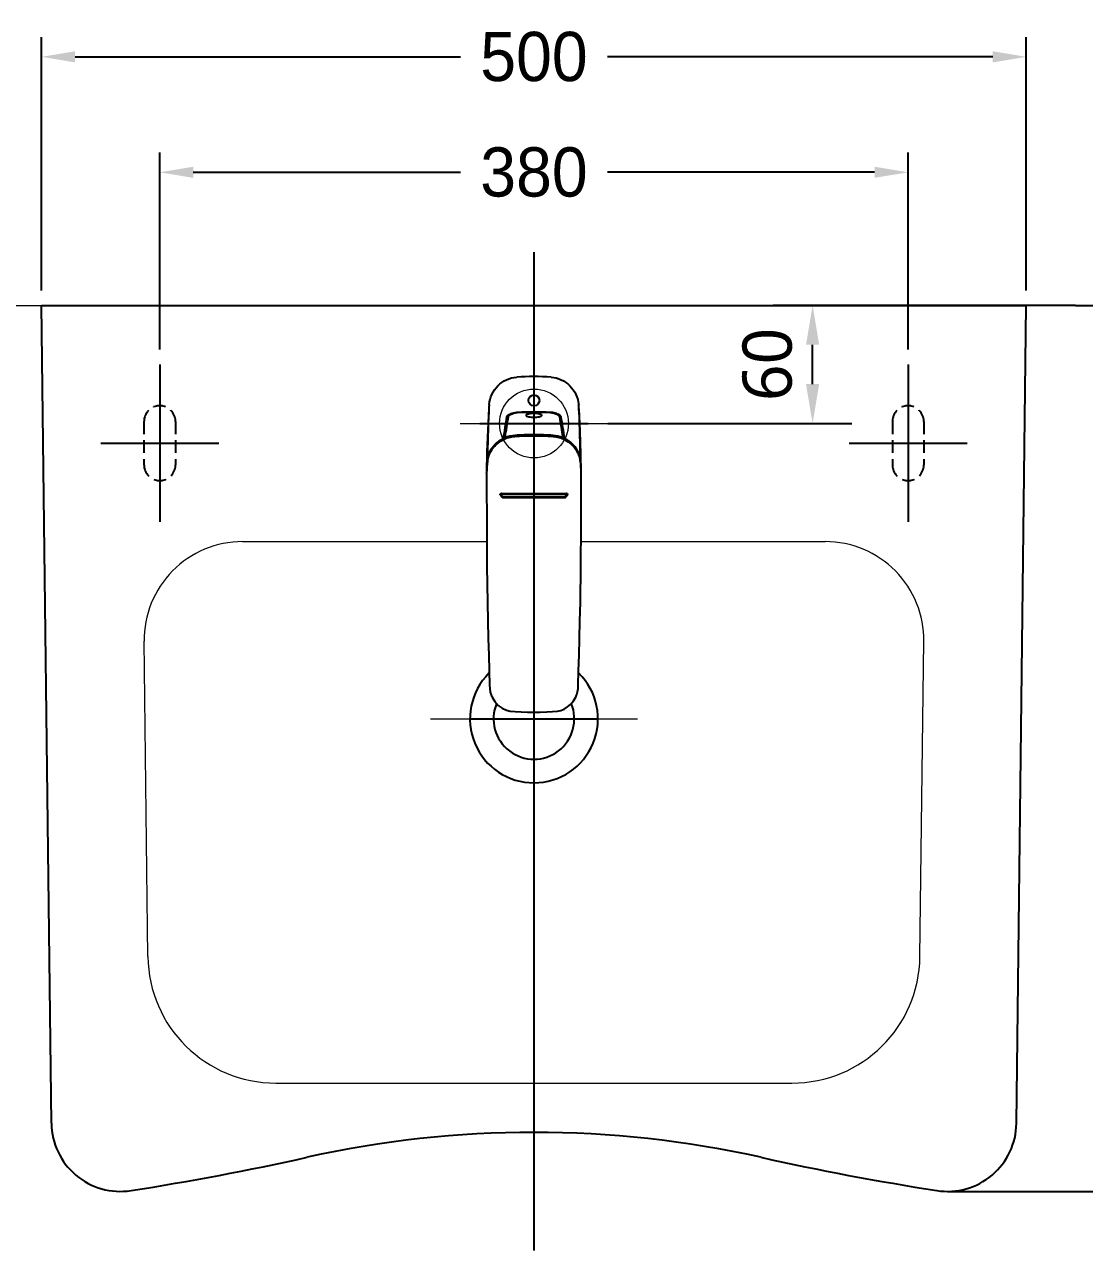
# Model space of a CAD drawing. Header units: millimetres. Extents: x 0 to 4679, y -4094 to -981.
# Drawn here: x 2849 to 3388, y -2189 to -1566 of the extents above; entities that cross this region are included whole.
import ezdxf
from ezdxf.lldxf.tags import DXFTag

# ---------------------------------------------------------------- set-up
doc = ezdxf.new("R2010")
doc.units = ezdxf.units.MM
doc.linetypes.add('DASHED2', pattern=[9.525, 6.35, -3.175])
doc.layers.add('61', color=7, linetype='Continuous', true_color=0xffffff)
for name, color, linetype in [('내부선 및 부속', 4, 'Continuous'), ('외형선', 3, 'Continuous'), ('점선', 6, 'DASHED2'), ('중심선', 1, 'DASHED'), ('치수선', 7, 'Continuous')]:
    doc.layers.add(name, color=color, linetype=linetype)
doc.styles.add('____', font='')
doc.styles.add('맑은고딕_치수', font='malgun.ttf', dxfattribs={"height": 25})
doc.styles.get('____').set_extended_font_data('굴림')
tags = doc.linetypes.add('DASHDOT', pattern=[70, 31, -13, 13, -13]).pattern_tags.tags
tags[10:11] = [DXFTag(74, 4), DXFTag(75, 0), DXFTag(340, '0'), DXFTag(46, 0.0), DXFTag(50, 0.0), DXFTag(44, 0.0), DXFTag(45, 0.0)]
tags[8:9] = [DXFTag(74, 4), DXFTag(75, 0), DXFTag(340, '0'), DXFTag(46, 0.0), DXFTag(50, 0.0), DXFTag(44, 0.0), DXFTag(45, 0.0)]
tags[6:7] = [DXFTag(74, 4), DXFTag(75, 0), DXFTag(340, '0'), DXFTag(46, 0.0), DXFTag(50, 0.0), DXFTag(44, 0.0), DXFTag(45, 0.0)]
tags[4:5] = [DXFTag(74, 4), DXFTag(75, 0), DXFTag(340, '0'), DXFTag(46, 0.0), DXFTag(50, 0.0), DXFTag(44, 0.0), DXFTag(45, 0.0)]
tags = doc.linetypes.add('DASHED', pattern=[25.72, 12.86, -12.86]).pattern_tags.tags
tags[6:7] = [DXFTag(74, 4), DXFTag(75, 0), DXFTag(340, '0'), DXFTag(46, 0.0), DXFTag(50, 0.0), DXFTag(44, 0.0), DXFTag(45, 0.0)]
tags[4:5] = [DXFTag(74, 4), DXFTag(75, 0), DXFTag(340, '0'), DXFTag(46, 0.0), DXFTag(50, 0.0), DXFTag(44, 0.0), DXFTag(45, 0.0)]
doc.dimstyles.new('MSADIM', dxfattribs={"dimtxt": 33, "dimasz": 17, "dimexe": 10, "dimexo": 7.5, "dimgap": 10, "dimtad": 0, "dimtih": 1, "dimtoh": 1, "dimdec": 0, "dimzin": 1, "dimdsep": 46, "dimtxsty": '____', "dimcen": 11.25, "dimadec": 0, "dimazin": 0, "dimtfac": 1, "dimtdec": 0, "dimtix": 1, "dimtmove": 0, "dimatfit": 3, "dimfxl": 1, "dimtolj": 1, "dimtzin": 1, "dimarcsym": 0})
doc.dimstyles.new('계림치수_맑은고딕', dxfattribs={"dimtxt": 25, "dimasz": 20, "dimexe": 20, "dimexo": 0.0625, "dimgap": 10, "dimtad": 1, "dimdec": 0, "dimzin": 0, "dimdsep": 46, "dimtxsty": '맑은고딕_치수', "dimcen": 0.09, "dimadec": 0, "dimazin": 0, "dimtfac": 1, "dimtdec": 0, "dimtofl": 0, "dimtmove": 0, "dimatfit": 3, "dimfxl": 1, "dimtolj": 1, "dimtzin": 0, "dimarcsym": 0})

# ---------------------------------------------------------------- blocks, each defined once
blk = doc.blocks.new('*D20')
at = {"layer": '치수선', "color": 0, "linetype": 'Continuous', "lineweight": -2, "transparency": 16777216}
for p, q in [((2858.04, -1701.1), (2858.04, -1572.39)), ((3358.04, -1701.1), (3358.04, -1572.39)), ((2875.04, -1582.39), (3070.68, -1582.39)), ((3341.04, -1582.39), (3145.41, -1582.39))]:
    blk.add_line(p, q, dxfattribs=at)
at = {"layer": '치수선', "color": 0, "linetype": 'Continuous', "transparency": 16777216}
for points in [[(2875.04, -1579.56), (2875.04, -1585.22), (2858.04, -1582.39)], [(3341.04, -1579.56), (3341.04, -1585.22), (3358.04, -1582.39)]]:
    blk.add_solid(points, dxfattribs=at)
at = {"layer": '치수선', "color": 0, "linetype": 'Continuous', "transparency": 16777216, "insert": (3108.04, -1582.39), "char_height": 25, "attachment_point": 5, "style": '____'}
blk.add_mtext('\\A1;500', dxfattribs=at)
blk = doc.blocks.new('*D7')
at = {"layer": '치수선', "color": 0, "lineweight": -2, "transparency": 16777216}
for p, q in [((3383.1, -1708.6), (3604.65, -1708.6)), ((3584.65, -2138.6), (3584.65, -1728.6)), ((3318.1, -2158.6), (3604.65, -2158.6))]:
    blk.add_line(p, q, dxfattribs=at)
at = {"layer": '치수선', "color": 0, "transparency": 16777216}
for points in [[(3581.31, -1728.6), (3587.98, -1728.6), (3584.65, -1708.6)], [(3581.31, -2138.6), (3587.98, -2138.6), (3584.65, -2158.6)]]:
    blk.add_solid(points, dxfattribs=at)
at = {"layer": '치수선', "color": 0, "transparency": 16777216, "insert": (3561.73, -1933.6), "char_height": 25, "attachment_point": 5, "rotation": 90, "style": '맑은고딕_치수'}
blk.add_mtext('\\A1;450', dxfattribs=at)
blk = doc.blocks.new('*D31')
at = {"layer": '치수선', "color": 0, "lineweight": -2, "transparency": 16777216}
for p, q in [((3382.98, -1708.6), (3229.53, -1708.6)), ((3249.53, -1748.6), (3249.53, -1728.6)), ((3145.6, -1768.6), (3269.53, -1768.6))]:
    blk.add_line(p, q, dxfattribs=at)
at = {"layer": '치수선', "color": 0, "transparency": 16777216}
for points in [[(3246.19, -1728.6), (3252.86, -1728.6), (3249.53, -1708.6)], [(3246.19, -1748.6), (3252.86, -1748.6), (3249.53, -1768.6)]]:
    blk.add_solid(points, dxfattribs=at)
at = {"layer": '치수선', "color": 0, "transparency": 16777216, "insert": (3226.61, -1738.6), "char_height": 25, "attachment_point": 5, "rotation": 90, "style": '맑은고딕_치수'}
blk.add_mtext('\\A1;60', dxfattribs=at)
blk = doc.blocks.new('*D42')
at = {"layer": '치수선', "color": 0, "lineweight": -2, "transparency": 16777216}
for p, q in [((2918.04, -1731.1), (2918.04, -1631.03)), ((3298.04, -1731.1), (3298.04, -1631.03)), ((2935.04, -1641.03), (3070.74, -1641.03)), ((3281.04, -1641.03), (3145.34, -1641.03))]:
    blk.add_line(p, q, dxfattribs=at)
at = {"layer": '치수선', "color": 0, "transparency": 16777216}
for points in [[(2935.04, -1638.2), (2935.04, -1643.86), (2918.04, -1641.03)], [(3281.04, -1638.2), (3281.04, -1643.86), (3298.04, -1641.03)]]:
    blk.add_solid(points, dxfattribs=at)
at = {"layer": '치수선', "color": 0, "transparency": 16777216, "insert": (3108.04, -1641.03), "char_height": 25, "attachment_point": 5, "style": '____'}
blk.add_mtext('\\A1;380', dxfattribs=at)

msp = doc.modelspace()

# ---------------------------------------------------------------- linework, layer by layer
at = {"layer": '61', "linetype": 'Continuous', "lineweight": 18}
msp.add_point((3108.04, -1708.6), dxfattribs=at)
at = {"layer": '내부선 및 부속', "linetype": 'Continuous'}
for p, q in [((3085.12, -1761.06), (3084.54, -1771.99)), ((3085.15, -1761.44), (3085.09, -1762.68)), ((3085.17, -1761.06), (3085.15, -1761.44)), ((3085.29, -1758.97), (3085.17, -1761.06)), ((3130.86, -1761.16), (3130.74, -1758.97)), ((3130.88, -1761.44), (3130.86, -1761.16)), ((3130.94, -1762.68), (3130.88, -1761.44)), ((3131.51, -1772.5), (3130.91, -1761.15)), ((3094.78, -1765.26), (3094.18, -1768.88)), ((3094.57, -1765.57), (3094.57, -1766.5)), ((3094.91, -1764.94), (3094.78, -1765.26)), ((3094.78, -1765.26), (3094.81, -1765.17)), ((3095.26, -1764.55), (3094.91, -1764.94)), ((3094.98, -1765.03), (3094.94, -1765.29)), ((3095.86, -1764.14), (3095.26, -1764.55)), ((3096.69, -1763.75), (3095.86, -1764.14)), ((3097.67, -1763.45), (3096.69, -1763.75)), ((3098.43, -1763.31), (3097.67, -1763.45)), ((3098.8, -1763.27), (3098.43, -1763.31)), ((3098.43, -1763.31), (3098.45, -1763.32)), ((3098.43, -1763.31), (3098.43, -1763.31)), ((3098.45, -1763.32), (3098.45, -1763.38)), ((3099.4, -1763.21), (3098.8, -1763.27)), ((3099.75, -1763.19), (3099.4, -1763.21)), ((3105.19, -1762.98), (3099.75, -1763.19)), ((3099.75, -1762.99), (3099.76, -1763.2)), ((3099.75, -1763.19), (3099.75, -1763.2)), ((3104.02, -1764.46), (3104.03, -1764.53)), ((3110.87, -1762.98), (3105.19, -1762.98)), ((3116.28, -1763.19), (3110.87, -1762.98)), ((3112.01, -1764.53), (3112.02, -1764.46)), ((3116.28, -1762.99), (3116.27, -1763.2)), ((3116.63, -1763.21), (3116.28, -1763.19)), ((3116.28, -1763.19), (3116.28, -1763.2)), ((3117.24, -1763.27), (3116.63, -1763.21)), ((3117.6, -1763.31), (3117.24, -1763.27)), ((3117.51, -1763.3), (3117.53, -1763.19)), ((3117.53, -1763.19), (3117.57, -1763.11)), ((3117.6, -1763.31), (3117.58, -1763.32)), ((3117.58, -1763.32), (3117.58, -1763.38)), ((3117.6, -1763.31), (3117.6, -1763.31)), ((3118.36, -1763.46), (3117.6, -1763.31)), ((3119.35, -1763.76), (3118.36, -1763.46)), ((3120.18, -1764.15), (3119.35, -1763.76)), ((3120.78, -1764.55), (3120.18, -1764.15)), ((3121.13, -1764.94), (3120.78, -1764.55)), ((3121.09, -1765.29), (3121.05, -1765.03)), ((3121.26, -1765.26), (3121.13, -1764.94)), ((3121.26, -1765.26), (3121.22, -1765.17)), ((3121.23, -1765.15), (3121.3, -1765.24)), ((3121.85, -1768.88), (3121.26, -1765.26)), ((3121.46, -1766.5), (3121.46, -1765.57)), ((3084.54, -1771.99), (3084.17, -1783.02)), ((3093.6, -1772.46), (3093.07, -1775.84)), ((3094.18, -1768.88), (3093.6, -1772.46)), ((3122.43, -1772.46), (3121.85, -1768.88)), ((3122.97, -1775.84), (3122.43, -1772.46)), ((3131.89, -1784.13), (3131.51, -1772.5)), ((3088.36, -1779.33), (3086.84, -1781.17)), ((3090.14, -1777.75), (3088.36, -1779.33)), ((3091.91, -1776.61), (3090.14, -1777.75)), ((3092.17, -1776.26), (3091.84, -1776.49)), ((3092.51, -1776.28), (3091.91, -1776.62)), ((3092.04, -1776.54), (3091.91, -1776.61)), ((3091.91, -1776.62), (3091.91, -1776.61)), ((3092.38, -1776.34), (3092.04, -1776.54)), ((3092.67, -1776.16), (3092.38, -1776.34)), ((3092.73, -1776.13), (3092.51, -1776.28)), ((3092.72, -1776.13), (3092.67, -1776.16)), ((3092.87, -1776.02), (3092.72, -1776.13)), ((3092.76, -1776.11), (3092.72, -1776.13)), ((3092.76, -1776.11), (3093.01, -1775.93)), ((3092.99, -1775.92), (3092.87, -1776.02)), ((3092.93, -1775.85), (3092.9, -1775.99)), ((3092.93, -1775.81), (3092.93, -1775.85)), ((3093.06, -1775.85), (3092.99, -1775.92)), ((3093.07, -1775.83), (3093.06, -1775.85)), ((3093.06, -1775.87), (3093.06, -1775.87)), ((3093.07, -1775.84), (3093.07, -1775.83)), ((3098.28, -1774.69), (3098.28, -1775.31)), ((3117.75, -1774.69), (3117.75, -1775.31)), ((3122.97, -1775.85), (3122.96, -1775.84)), ((3123.04, -1775.92), (3122.97, -1775.85)), ((3122.97, -1775.87), (3122.97, -1775.87)), ((3123.02, -1775.93), (3123.27, -1776.11)), ((3123.17, -1776.02), (3123.04, -1775.92)), ((3123.11, -1775.85), (3123.1, -1775.81)), ((3123.13, -1775.99), (3123.11, -1775.85)), ((3123.31, -1776.13), (3123.17, -1776.02)), ((3123.22, -1776.06), (3123.3, -1775.99)), ((3123.31, -1776.13), (3123.27, -1776.11)), ((3123.53, -1776.28), (3123.3, -1776.13)), ((3123.36, -1776.16), (3123.31, -1776.13)), ((3123.65, -1776.34), (3123.36, -1776.16)), ((3124.12, -1776.62), (3123.53, -1776.28)), ((3123.99, -1776.54), (3123.65, -1776.34)), ((3124.16, -1776.47), (3123.86, -1776.26)), ((3124.12, -1776.61), (3123.99, -1776.54)), ((3124.12, -1776.61), (3124.12, -1776.62)), ((3125.89, -1777.75), (3124.12, -1776.61)), ((3124.52, -1776.69), (3124.16, -1776.47)), ((3127.67, -1779.33), (3125.89, -1777.75)), ((3129.19, -1781.17), (3127.67, -1779.33)), ((3084.17, -1783.02), (3084.02, -1793.46)), ((3084.84, -1785.42), (3084.43, -1787.41)), ((3085.66, -1783.23), (3084.84, -1785.42)), ((3086.84, -1781.17), (3085.66, -1783.23)), ((3130.37, -1783.23), (3129.19, -1781.17)), ((3131.19, -1785.42), (3130.37, -1783.23)), ((3131.6, -1787.41), (3131.19, -1785.42)), ((3132.01, -1793.46), (3131.89, -1784.13)), ((3084.43, -1787.26), (3084.45, -1787.29)), ((3084.43, -1787.41), (3084.43, -1787.87)), ((3084.43, -1787.41), (3084.43, -1787.41)), ((3131.58, -1787.29), (3131.6, -1787.26)), ((3131.6, -1787.41), (3131.6, -1787.87)), ((3131.6, -1787.41), (3131.6, -1787.41)), ((3084.02, -1793.63), (3084.01, -1793.93)), ((3084.01, -1793.93), (3084.01, -1794.06)), ((3084.01, -1794.06), (3084.01, -1794.3)), ((3084.01, -1794.3), (3084.02, -1798.11)), ((3084.02, -1793.85), (3084.02, -1793.63)), ((3084.02, -1798.11), (3084.09, -1820.45)), ((3131.94, -1820.45), (3132.02, -1798.11)), ((3132.02, -1793.74), (3132.02, -1793.63)), ((3132.02, -1794.06), (3132.02, -1793.74)), ((3132.02, -1794.3), (3132.02, -1794.06)), ((3132.02, -1798.11), (3132.02, -1794.3)), ((3132.02, -1798.11), (3132.02, -1798.11)), ((3090.93, -1804.73), (3090.92, -1804.66)), ((3091.01, -1804.74), (3090.94, -1804.59)), ((3091.02, -1804.64), (3090.99, -1804.41)), ((3091.02, -1804.64), (3091.01, -1804.58)), ((3091.01, -1804.75), (3091.01, -1804.74)), ((3091.1, -1804.85), (3091.01, -1804.74)), ((3091.01, -1804.74), (3091.01, -1804.74)), ((3091.01, -1804.75), (3091.04, -1805.01)), ((3091.01, -1804.75), (3091.12, -1804.88)), ((3091.02, -1804.64), (3091.03, -1804.71)), ((3091.03, -1804.71), (3091.1, -1804.86)), ((3091.76, -1805.94), (3091.04, -1805.01)), ((3091.1, -1804.86), (3091.12, -1804.88)), ((3091.12, -1804.88), (3091.87, -1805.85)), ((3091.35, -1804.77), (3092.1, -1805.75)), ((3091.51, -1804.35), (3091.51, -1804.1)), ((3123.93, -1805.75), (3124.69, -1804.77)), ((3124.16, -1805.85), (3124.91, -1804.88)), ((3124.99, -1805.01), (3124.27, -1805.94)), ((3124.52, -1804.35), (3124.52, -1804.1)), ((3124.91, -1804.88), (3124.93, -1804.85)), ((3124.92, -1804.88), (3125.02, -1804.75)), ((3124.93, -1804.85), (3125, -1804.7)), ((3125.02, -1804.74), (3124.94, -1804.85)), ((3124.99, -1805.01), (3125.02, -1804.75)), ((3125, -1804.7), (3125.01, -1804.64)), ((3125.04, -1804.41), (3125.01, -1804.64)), ((3125.02, -1804.58), (3125.01, -1804.64)), ((3125.07, -1804.64), (3125.02, -1804.74)), ((3125.02, -1804.74), (3125.02, -1804.75)), ((3125.11, -1804.66), (3125.1, -1804.73)), ((3091.79, -1805.97), (3091.76, -1805.94)), ((3091.79, -1805.97), (3091.78, -1805.74)), ((3091.87, -1805.85), (3091.87, -1805.85)), ((3091.87, -1805.85), (3091.91, -1805.9)), ((3091.91, -1805.9), (3092.05, -1806)), ((3092.05, -1806), (3092.21, -1806.05)), ((3092.21, -1806.05), (3092.26, -1806.05)), ((3092.26, -1806.05), (3092.26, -1805.83)), ((3092.26, -1806.05), (3102.74, -1806.09)), ((3092.26, -1806.05), (3092.27, -1806.21)), ((3102.74, -1806.09), (3113.3, -1806.09)), ((3113.3, -1806.09), (3123.77, -1806.05)), ((3123.76, -1806.21), (3123.77, -1806.05)), ((3123.77, -1806.05), (3123.77, -1805.83)), ((3123.77, -1806.05), (3123.83, -1806.04)), ((3123.83, -1806.04), (3124, -1805.99)), ((3124, -1805.99), (3124.13, -1805.89)), ((3124.13, -1805.89), (3124.16, -1805.85)), ((3124.25, -1805.74), (3124.24, -1805.97)), ((3124.27, -1805.94), (3124.24, -1805.97)), ((3084.09, -1820.45), (3084.18, -1841.1)), ((3131.85, -1841.1), (3131.94, -1820.45)), ((3084.18, -1841.1), (3084.44, -1859.6)), ((3131.59, -1859.6), (3131.85, -1841.1)), ((3084.44, -1859.6), (3084.65, -1868.8)), ((3131.38, -1868.79), (3131.59, -1859.6)), ((3084.65, -1868.8), (3084.87, -1877.76)), ((3131.16, -1877.75), (3131.38, -1868.79)), ((3084.87, -1877.76), (3085.09, -1886.25)), ((3130.94, -1886.23), (3131.16, -1877.75)), ((3085.09, -1886.25), (3085.3, -1894.25)), ((3130.73, -1894.22), (3130.94, -1886.23)), ((3085.3, -1894.25), (3085.52, -1901.58)), ((3130.51, -1901.55), (3130.73, -1894.22)), ((3085.52, -1901.58), (3085.52, -1901.58)), ((3085.52, -1901.58), (3085.58, -1903.27)), ((3085.58, -1903.27), (3085.87, -1905.01)), ((3085.87, -1905.01), (3086.27, -1906.33)), ((3129.77, -1906.32), (3130.18, -1904.91)), ((3130.18, -1904.91), (3130.45, -1903.24)), ((3130.45, -1903.24), (3130.51, -1901.55)), ((3086.27, -1906.33), (3086.37, -1906.6)), ((3086.37, -1906.6), (3086.61, -1907.16)), ((3086.61, -1907.16), (3086.79, -1907.55)), ((3086.79, -1907.55), (3088.16, -1909.8)), ((3086.79, -1907.55), (3086.79, -1907.55)), ((3088.16, -1909.8), (3089.92, -1911.76)), ((3125.13, -1912.56), (3126.72, -1911.16)), ((3126.72, -1911.16), (3128.14, -1909.43)), ((3128.14, -1909.43), (3129.24, -1907.55)), ((3129.24, -1907.55), (3129.42, -1907.15)), ((3129.24, -1907.55), (3129.24, -1907.55)), ((3129.42, -1907.15), (3129.66, -1906.6)), ((3129.66, -1906.6), (3129.77, -1906.32)), ((3089.92, -1911.76), (3091.9, -1913.24)), ((3091.9, -1913.24), (3094.02, -1914.23)), ((3094.02, -1914.23), (3095.96, -1914.7)), ((3095.96, -1914.7), (3098.49, -1914.9)), ((3098.49, -1914.9), (3101.52, -1915.07)), ((3101.52, -1915.07), (3104.78, -1915.18)), ((3104.78, -1915.18), (3108.02, -1915.22)), ((3108.02, -1915.22), (3111.25, -1915.18)), ((3111.25, -1915.18), (3114.51, -1915.07)), ((3114.51, -1915.07), (3117.53, -1914.9)), ((3117.53, -1914.9), (3120.07, -1914.7)), ((3120.07, -1914.7), (3121.64, -1914.34)), ((3121.64, -1914.34), (3123.43, -1913.62)), ((3123.43, -1913.62), (3125.13, -1912.56))]:
    msp.add_line(p, q, dxfattribs=at)
at = {"layer": '내부선 및 부속', "linetype": 'Continuous', "lineweight": 18}
for p, q in [((2960.1, -1828.6), (3084.12, -1828.6)), ((3131.91, -1828.6), (3255.99, -1828.6)), ((2912.03, -2039.38), (2910.1, -1879.2)), ((3304.05, -2039.38), (3305.98, -1879.2)), ((2977.02, -2103.6), (3239.06, -2103.6))]:
    msp.add_line(p, q, dxfattribs=at)
msp.add_circle((3108.04, -1768.6), 17.5, dxfattribs=at)
at = {"layer": '내부선 및 부속', "linetype": 'Continuous'}
msp.add_circle((3108.02, -1756.87), 2.75, dxfattribs=at)
for centre, radius, start, end in [((3108.02, -1880.44), 135.65, 86.30772, 93.69228), ((3141.13, -1764.55), 56.11, 174.29491, 176.43261), ((3074.9, -1764.55), 56.11, 3.47129, 5.70506), ((3594.91, -1788.58), 510.48, 177.09132, 179.85127), ((4505.67, -2000.6), 1430.99, 170.53543, 170.96871), ((4622.45, -2015.44), 1548.18, 170.71203, 171.09595), ((5414.03, -2152.21), 2351.14, 170.52779, 170.78386), ((3096.11, -1766.26), 1.72, 139.53533, 143.09095), ((3099.43, -1770.85), 7.58, 105.66364, 105.7925), ((3099.54, -1771.25), 8.01, 97.94635, 105.62778), ((3099.58, -1772.04), 9, 97.16738, 97.5808), ((3099.56, -1771.35), 8.11, 97.85699, 97.99246), ((3100.81, -1781.79), 18.82, 93.23505, 97.18207), ((3108.02, -1908.67), 145.91, 86.75232, 93.24768), ((3108.02, -1908.89), 145.93, 86.75299, 93.24701), ((3115.21, -1781.93), 18.97, 82.83319, 86.74969), ((3116.48, -1771.83), 8.79, 82.4034, 82.82593), ((3116.47, -1771.36), 8.11, 82.02442, 82.15908), ((3116.47, -1771.35), 8.1, 74.46527, 82.02906), ((3116.6, -1770.87), 7.61, 74.13327, 74.3938), ((782.59, -2155.41), 2370.82, 9.21721, 9.47115), ((1626.42, -2010.19), 1514.92, 8.90005, 9.29252), ((1391.42, -2052.53), 1754.12, 9.0712, 9.42466), ((2604.49, -1789.03), 527.11, 0.19229, 2.86512), ((3108.01, -1920.64), 146.27, 89.99962, 93.81499), ((3108.02, -1920.64), 146.27, 86.18506, 90.00038), ((3098.49, -1789.23), 14.16, 142.05351, 148.55165), ((3098.8, -1789.47), 14.55, 138.15515, 142.04726), ((3099.1, -1789.74), 14.96, 131.72043, 138.14965), ((3099.19, -1789.85), 15.1, 128.29601, 131.72833), ((3099.13, -1789.76), 14.99, 118.78668, 128.30985), ((3087.28, -1769.49), 8.36, 300.40597, 303.06567), ((3099.24, -1790.72), 15.43, 93.57189, 117.45398), ((3089.76, -1771.71), 5.33, 303.81809, 304.21871), ((3099.21, -1789.84), 15.17, 114.81125, 115.16912), ((3099.2, -1789.83), 15.16, 114.09568, 114.81129), ((3099.2, -1789.82), 15.15, 113.40951, 114.09568), ((3093.34, -1775.92), 0.281, 163.06322, 170.87162), ((3099.2, -1789.82), 15.15, 112.03749, 113.40901), ((3099.32, -1790.14), 15.49, 93.8254, 111.9917), ((3108.02, -1931.42), 156.41, 86.43124, 93.56876), ((3116.72, -1790.14), 15.49, 68.0083, 86.17516), ((3116.79, -1790.72), 15.43, 62.54438, 86.4281), ((3116.83, -1789.82), 15.15, 66.59099, 67.96251), ((3116.83, -1789.82), 15.15, 65.90432, 66.59049), ((3116.83, -1789.83), 15.16, 65.18871, 65.90432), ((3116.82, -1789.84), 15.17, 64.83088, 65.18875), ((3126.28, -1771.69), 5.35, 235.77784, 236.17717), ((3116.9, -1789.76), 14.99, 51.69016, 61.21332), ((3116.84, -1789.85), 15.1, 48.27164, 51.70401), ((3116.93, -1789.74), 14.96, 41.85036, 48.27954), ((3117.23, -1789.47), 14.55, 37.95272, 41.84486), ((3117.54, -1789.23), 14.16, 31.44837, 37.94647), ((3098.35, -1789.24), 14.04, 162.78418, 172.51273), ((3098.36, -1789.08), 14.04, 167.70917, 172.55704), ((3098.44, -1789.1), 14.13, 164.32901, 167.71194), ((3098.66, -1789.34), 14.36, 158.87221, 162.79864), ((3098.73, -1789.36), 14.44, 152.6452, 158.8735), ((3098.6, -1789.29), 14.29, 148.56567, 152.64565), ((3117.43, -1789.29), 14.29, 27.35434, 31.43435), ((3117.3, -1789.36), 14.44, 21.12651, 27.35479), ((3117.37, -1789.34), 14.36, 17.20136, 21.1278), ((3117.8, -1789.22), 13.92, 7.44485, 17.25823), ((3117.59, -1789.1), 14.13, 12.37036, 15.66617), ((3117.67, -1789.08), 14.04, 7.44949, 12.37327), ((3133.85, -1793.85), 49.83, 173.09716, 179.55249), ((3133.95, -1793.7), 49.94, 173.28128, 179.72611), ((3133.54, -1794.28), 49.53, 172.55481, 179.23913), ((3133.91, -1793.7), 49.9, 172.76042, 173.27969), ((3133.8, -1793.84), 49.79, 172.57802, 173.09542), ((3133.9, -1793.69), 49.89, 172.58672, 172.76041), ((3098.15, -1789.66), 13.83, 170.71366, 172.5497), ((3117.88, -1789.66), 13.83, 7.4503, 9.28613), ((3082.13, -1793.69), 49.89, 7.23677, 7.41328), ((3082.23, -1793.84), 49.79, 6.90458, 7.42198), ((3082.49, -1794.28), 49.53, 0.76086, 7.4452), ((3082.12, -1793.7), 49.9, 6.72031, 7.23676), ((3082.18, -1793.85), 49.83, 0.44624, 6.90284), ((3082.08, -1793.7), 49.94, 0.27262, 6.71871), ((3133.52, -1794.28), 49.51, 179.49803, 179.74811), ((3133.83, -1793.7), 49.81, 179.72961, 179.91974), ((3133.73, -1793.85), 49.71, 179.55587, 179.74624), ((3133.53, -1794.28), 49.51, 179.24045, 179.49803), ((3082.3, -1793.85), 49.71, 0.25376, 0.44286), ((3082.21, -1793.7), 49.81, 0.08026, 0.26912), ((3082.51, -1794.28), 49.51, 0.50195, 0.75953), ((3082.51, -1794.28), 49.5, 0.25188, 0.50195), ((3091.46, -1804.39), 0.573, 202.09709, 206.02256), ((3091.47, -1804.39), 0.579, 206.02553, 209.42277), ((3091.47, -1804.39), 0.584, 209.4213, 212.17927), ((3091.47, -1804.39), 0.586, 212.1792, 217.67617), ((3091.51, -1804.65), 0.584, 205.32027, 217.68314), ((3091.52, -1804.62), 0.521, 90.18747, 107.44155), ((3102.13, -1804.47), 10.62, 179.35049, 179.96574), ((3108.21, 334.25), 2138.78, 269.55245, 270.43703), ((3108.02, 283.99), 2088.14, 269.5475, 270.4525), ((3124.52, -1804.62), 0.521, 72.55831, 89.81262), ((3113.91, -1804.47), 10.62, 0.03427, 0.64951), ((3124.52, -1804.65), 0.586, 322.32086, 329.35054), ((3124.56, -1804.39), 0.584, 322.34887, 331.02871), ((3124.53, -1804.65), 0.58, 329.34795, 334.66841), ((3124.54, -1804.66), 0.571, 334.67685, 347.25548), ((3124.56, -1804.39), 0.582, 331.01729, 338.59183), ((3124.54, -1804.66), 0.565, 347.29719, 352.78489), ((3092.27, -1805.59), 0.615, 235.30817, 252.52107), ((3092.27, -1805.58), 0.625, 252.57884, 269.56587), ((3108.02, 418.72), 2224.6, 269.59413, 270.40587), ((3108.02, 572.21), 2378.47, 269.62065, 270.37935), ((3123.76, -1805.58), 0.625, 270.43405, 287.42094), ((3123.76, -1805.59), 0.615, 287.4788, 304.69197)]:
    msp.add_arc(centre, radius, start, end, dxfattribs=at)
at = {"layer": '내부선 및 부속', "linetype": 'Continuous', "lineweight": 18}
for centre, radius, start, end in [((2960.1, -1878.6), 50, 90, 180.68993), ((3255.99, -1878.6), 50, 359.31007, 90), ((3108.04, -1918.6), 20.5, 157.69043, 22.32138), ((2977.02, -2038.6), 65, 180.68993, 270), ((3239.06, -2038.6), 65, 270, 359.31007)]:
    msp.add_arc(centre, radius, start, end, dxfattribs=at)
at = {"layer": '내부선 및 부속'}
for radius, start, end in [(32.5, 134.64521, 45.48054), (20.5, 157.69043, 22.32138)]:
    msp.add_arc((3108.04, -1918.6), radius, start, end, dxfattribs=at)
at = {"layer": '내부선 및 부속', "linetype": 'Continuous'}
for points, knots in [([(3085.29, -1758.97), (3085.47, -1757.2), (3086.42, -1753.7), (3089.52, -1749.23), (3093.97, -1746.09), (3097.51, -1745.19), (3099.28, -1745.07)], [0, 0, 0, 0, 0.250113, 0.500161, 0.750117, 1, 1, 1, 1]), ([(3116.75, -1745.07), (3118.52, -1745.19), (3122.06, -1746.09), (3126.51, -1749.23), (3129.61, -1753.7), (3130.56, -1757.2), (3130.74, -1758.97)], [0, 0, 0, 0, 0.249883, 0.499839, 0.749887, 1, 1, 1, 1]), ([(3094.17, -1765.29), (3094.17, -1765.26), (3094.22, -1765.11), (3094.31, -1764.98), (3094.39, -1764.89)], [0, 0, 0, 0, 0.205312, 1, 1, 1, 1]), ([(3094.17, -1765.29), (3094.25, -1765.26), (3094.47, -1765.29), (3094.57, -1765.48), (3094.57, -1765.57)], [0, 0, 0, 0, 0.506023, 1, 1, 1, 1]), ([(3094.39, -1764.89), (3094.56, -1764.69), (3095.04, -1764.3), (3095.93, -1763.79), (3097.08, -1763.36), (3097.94, -1763.18), (3098.39, -1763.12)], [0, 0, 0, 0, 0.176798, 0.411789, 0.690908, 1, 1, 1, 1]), ([(3094.57, -1765.57), (3094.58, -1765.54), (3094.61, -1765.42), (3094.68, -1765.31), (3094.74, -1765.23)], [0, 0, 0, 0, 0.21167, 1, 1, 1, 1]), ([(3094.98, -1765.03), (3094.99, -1764.97), (3095.05, -1764.84), (3095.28, -1764.57), (3095.74, -1764.22), (3096.47, -1763.84), (3097.05, -1763.64), (3097.37, -1763.55)], [0, 0, 0, 0, 0.063016, 0.144923, 0.367177, 0.656867, 1, 1, 1, 1]), ([(3099.75, -1763.2), (3099.64, -1763.2), (3099.21, -1763.23), (3098.78, -1763.28), (3098.45, -1763.32)], [0, 0, 0, 0, 0.252431, 1, 1, 1, 1]), ([(3098.46, -1763.11), (3098.48, -1763.13), (3098.5, -1763.2), (3098.52, -1763.27), (3098.53, -1763.32)], [0, 0, 0, 0, 0.359156, 1, 1, 1, 1]), ([(3108.02, -1763.39), (3107.76, -1763.39), (3107.24, -1763.41), (3106.5, -1763.47), (3105.82, -1763.57), (3105.22, -1763.7), (3104.72, -1763.86), (3104.3, -1764.05), (3104.02, -1764.29), (3104.02, -1764.46)], [0, 0, 0, 0, 0.181934, 0.357576, 0.520493, 0.665328, 0.787406, 0.883635, 1, 1, 1, 1]), ([(3108.02, -1763.52), (3107.53, -1763.52), (3106.61, -1763.56), (3105.53, -1763.72), (3104.82, -1763.92), (3104.43, -1764.08), (3104.16, -1764.25), (3104.05, -1764.4), (3104.03, -1764.48)], [0, 0, 0, 0, 0.347075, 0.649483, 0.772173, 0.871393, 0.946203, 1, 1, 1, 1]), ([(3104.03, -1764.53), (3104.05, -1764.6), (3104.16, -1764.75), (3104.44, -1764.91), (3104.82, -1765.06), (3105.54, -1765.24), (3106.61, -1765.38), (3107.53, -1765.42), (3108.02, -1765.42)], [0, 0, 0, 0, 0.052715, 0.126646, 0.225361, 0.347931, 0.651204, 1, 1, 1, 1]), ([(3112.02, -1764.46), (3112.02, -1764.29), (3111.73, -1764.05), (3111.31, -1763.86), (3110.81, -1763.7), (3110.21, -1763.57), (3109.27, -1763.43), (3108.53, -1763.39), (3108.02, -1763.39)], [0, 0, 0, 0, 0.116377, 0.212623, 0.334724, 0.479581, 0.642532, 1, 1, 1, 1]), ([(3112.01, -1764.48), (3111.99, -1764.4), (3111.87, -1764.25), (3111.6, -1764.08), (3111.21, -1763.92), (3110.5, -1763.72), (3109.42, -1763.56), (3108.5, -1763.52), (3108.02, -1763.52)], [0, 0, 0, 0, 0.053798, 0.128607, 0.227827, 0.350517, 0.652925, 1, 1, 1, 1]), ([(3108.02, -1765.42), (3108.5, -1765.42), (3109.42, -1765.38), (3110.5, -1765.24), (3111.21, -1765.06), (3111.6, -1764.91), (3111.87, -1764.75), (3111.98, -1764.6), (3112.01, -1764.53)], [0, 0, 0, 0, 0.348787, 0.652052, 0.774621, 0.873339, 0.947278, 1, 1, 1, 1]), ([(3117.58, -1763.32), (3117.47, -1763.31), (3117.04, -1763.25), (3116.61, -1763.22), (3116.28, -1763.2)], [0, 0, 0, 0, 0.246483, 1, 1, 1, 1]), ([(3121.65, -1764.89), (3121.48, -1764.69), (3121, -1764.3), (3120.1, -1763.79), (3118.95, -1763.36), (3118.09, -1763.18), (3117.64, -1763.12)], [0, 0, 0, 0, 0.176436, 0.411275, 0.690662, 1, 1, 1, 1]), ([(3118.68, -1763.55), (3118.99, -1763.64), (3119.57, -1763.84), (3120.3, -1764.22), (3120.76, -1764.57), (3120.98, -1764.84), (3121.04, -1764.97), (3121.05, -1765.03)], [0, 0, 0, 0, 0.3435, 0.633221, 0.855159, 0.936978, 1, 1, 1, 1]), ([(3121.3, -1765.24), (3121.32, -1765.27), (3121.39, -1765.37), (3121.45, -1765.48), (3121.46, -1765.57)], [0, 0, 0, 0, 0.291634, 1, 1, 1, 1]), ([(3121.46, -1765.57), (3121.46, -1765.48), (3121.56, -1765.29), (3121.78, -1765.26), (3121.86, -1765.29)], [0, 0, 0, 0, 0.493979, 1, 1, 1, 1]), ([(3121.86, -1765.29), (3121.86, -1765.26), (3121.82, -1765.11), (3121.72, -1764.98), (3121.65, -1764.89)], [0, 0, 0, 0, 0.205624, 1, 1, 1, 1]), ([(3084.5, -1787.43), (3084.67, -1786.34), (3085.29, -1784.2), (3086.95, -1781.28), (3089.25, -1778.8), (3091.13, -1777.54), (3092.13, -1777.02)], [0, 0, 0, 0, 0.247696, 0.495836, 0.747174, 1, 1, 1, 1]), ([(3084.84, -1785.28), (3085.33, -1783.51), (3087.05, -1780.12), (3089.91, -1777.64), (3091.51, -1776.69)], [0, 0, 0, 0, 0.496952, 1, 1, 1, 1]), ([(3091.51, -1776.69), (3091.51, -1776.71), (3091.53, -1776.76), (3091.55, -1776.8), (3091.56, -1776.83)], [0, 0, 0, 0, 0.346127, 1, 1, 1, 1]), ([(3092.43, -1775.97), (3092.43, -1775.99), (3092.4, -1776.04), (3092.32, -1776.14), (3092.23, -1776.21), (3092.17, -1776.26)], [0, 0, 0, 0, 0.151636, 0.374257, 1, 1, 1, 1]), ([(3092.43, -1775.97), (3092.49, -1775.95), (3092.63, -1775.93), (3092.76, -1776.01), (3092.81, -1776.06)], [0, 0, 0, 0, 0.471189, 1, 1, 1, 1]), ([(3093.01, -1775.93), (3093.02, -1775.91), (3093.08, -1775.87), (3093.14, -1775.81), (3093.17, -1775.77)], [0, 0, 0, 0, 0.283891, 1, 1, 1, 1]), ([(3093.24, -1775.66), (3093.22, -1775.66), (3093.14, -1775.7), (3093.09, -1775.78), (3093.07, -1775.84)], [0, 0, 0, 0, 0.255748, 1, 1, 1, 1]), ([(3093.17, -1775.77), (3093.18, -1775.76), (3093.21, -1775.73), (3093.23, -1775.69), (3093.24, -1775.66)], [0, 0, 0, 0, 0.306051, 1, 1, 1, 1]), ([(3122.8, -1775.66), (3122.8, -1775.7), (3122.88, -1775.8), (3122.97, -1775.88), (3123.02, -1775.93)], [0, 0, 0, 0, 0.384282, 1, 1, 1, 1]), ([(3123.45, -1775.94), (3123.46, -1775.94), (3123.51, -1775.94), (3123.57, -1775.96), (3123.6, -1775.97)], [0, 0, 0, 0, 0.27182, 1, 1, 1, 1]), ([(3123.86, -1776.26), (3123.8, -1776.21), (3123.71, -1776.14), (3123.63, -1776.04), (3123.61, -1775.99), (3123.6, -1775.97)], [0, 0, 0, 0, 0.625782, 0.8484, 1, 1, 1, 1]), ([(3123.91, -1777.02), (3124.9, -1777.54), (3126.79, -1778.8), (3129.08, -1781.28), (3130.74, -1784.2), (3131.36, -1786.34), (3131.54, -1787.43)], [0, 0, 0, 0, 0.252826, 0.504163, 0.752304, 1, 1, 1, 1]), ([(3124.47, -1776.83), (3124.48, -1776.8), (3124.5, -1776.76), (3124.52, -1776.71), (3124.52, -1776.69)], [0, 0, 0, 0, 0.653623, 1, 1, 1, 1]), ([(3124.52, -1776.7), (3126.12, -1777.64), (3128.98, -1780.13), (3130.7, -1783.51), (3131.19, -1785.28)], [0, 0, 0, 0, 0.503047, 1, 1, 1, 1]), ([(3090.92, -1804.66), (3090.92, -1804.58), (3090.96, -1804.43), (3091.09, -1804.24), (3091.29, -1804.11), (3091.45, -1804.09), (3091.52, -1804.09)], [0, 0, 0, 0, 0.246263, 0.494353, 0.745761, 1, 1, 1, 1]), ([(3091.01, -1804.58), (3091.01, -1804.48), (3091.08, -1804.28), (3091.26, -1804.16), (3091.36, -1804.13)], [0, 0, 0, 0, 0.494605, 1, 1, 1, 1]), ([(3091.12, -1804.88), (3091.12, -1804.89), (3091.16, -1804.88), (3091.2, -1804.86), (3091.27, -1804.83), (3091.32, -1804.79), (3091.35, -1804.77)], [0, 0, 0, 0, 0.102616, 0.313021, 0.623197, 1, 1, 1, 1]), ([(3091.35, -1804.77), (3091.32, -1804.75), (3091.3, -1804.68), (3091.32, -1804.57), (3091.4, -1804.49), (3091.47, -1804.47), (3091.51, -1804.47)], [0, 0, 0, 0, 0.24876, 0.495678, 0.745573, 1, 1, 1, 1]), ([(3124.51, -1804.09), (3124.58, -1804.09), (3124.74, -1804.11), (3124.94, -1804.24), (3125.08, -1804.43), (3125.11, -1804.58), (3125.11, -1804.66)], [0, 0, 0, 0, 0.254231, 0.505643, 0.753738, 1, 1, 1, 1]), ([(3124.53, -1804.47), (3124.56, -1804.47), (3124.64, -1804.48), (3124.71, -1804.57), (3124.74, -1804.68), (3124.71, -1804.75), (3124.69, -1804.77)], [0, 0, 0, 0, 0.254343, 0.504572, 0.751284, 1, 1, 1, 1]), ([(3124.67, -1804.13), (3124.77, -1804.16), (3124.95, -1804.28), (3125.02, -1804.48), (3125.02, -1804.58)], [0, 0, 0, 0, 0.505395, 1, 1, 1, 1]), ([(3124.69, -1804.77), (3124.71, -1804.79), (3124.76, -1804.83), (3124.83, -1804.86), (3124.88, -1804.88), (3124.91, -1804.89), (3124.91, -1804.88)], [0, 0, 0, 0, 0.376649, 0.686691, 0.897263, 1, 1, 1, 1]), ([(3091.87, -1805.85), (3091.87, -1805.86), (3091.91, -1805.86), (3091.95, -1805.84), (3092.02, -1805.8), (3092.07, -1805.77), (3092.1, -1805.75)], [0, 0, 0, 0, 0.102875, 0.313367, 0.623454, 1, 1, 1, 1]), ([(3092.26, -1805.82), (3092.23, -1805.82), (3092.16, -1805.81), (3092.12, -1805.77), (3092.1, -1805.75)], [0, 0, 0, 0, 0.501754, 1, 1, 1, 1]), ([(3123.93, -1805.75), (3123.92, -1805.77), (3123.87, -1805.81), (3123.8, -1805.82), (3123.77, -1805.82)], [0, 0, 0, 0, 0.498245, 1, 1, 1, 1]), ([(3123.93, -1805.75), (3123.96, -1805.77), (3124.01, -1805.8), (3124.08, -1805.84), (3124.12, -1805.86), (3124.16, -1805.86), (3124.16, -1805.85)], [0, 0, 0, 0, 0.37642, 0.686386, 0.897031, 1, 1, 1, 1])]:
    msp.add_open_spline(points, degree=3, knots=knots, dxfattribs=at)
for points in [[(3094.81, -1765.17), (3094.85, -1765.1), (3094.91, -1765.05), (3094.98, -1765.03)], [(3121.22, -1765.17), (3121.19, -1765.1), (3121.12, -1765.05), (3121.05, -1765.03)], [(3122.89, -1775.72), (3122.86, -1775.69), (3122.83, -1775.67), (3122.8, -1775.66)], [(3122.97, -1775.87), (3122.96, -1775.82), (3122.93, -1775.76), (3122.89, -1775.72)], [(3123.3, -1775.99), (3123.34, -1775.97), (3123.4, -1775.95), (3123.45, -1775.94)], [(3090.98, -1804.9), (3090.95, -1804.85), (3090.94, -1804.79), (3090.93, -1804.73)], [(3091.92, -1806.1), (3091.87, -1806.06), (3091.83, -1806.02), (3091.79, -1805.97)], [(3124.12, -1805.86), (3124.07, -1805.89), (3124.01, -1805.92), (3123.95, -1805.94)], [(3124.24, -1805.97), (3124.21, -1806.02), (3124.16, -1806.06), (3124.11, -1806.1)]]:
    msp.add_open_spline(points, degree=3, dxfattribs=at)
at = {"layer": '외형선', "linetype": 'Continuous', "lineweight": 18}
msp.add_line((2607.74, -1708.6), (3383.04, -1708.6), dxfattribs=at)
at = {"layer": '외형선'}
for p, q in [((2858.04, -1708.6), (3358.04, -1708.6)), ((2863.04, -2124.02), (2858.04, -1708.6)), ((3353.04, -2124.02), (3358.04, -1708.6))]:
    msp.add_line(p, q, dxfattribs=at)
for centre, radius, start, end in [((2898.04, -2123.6), 35, 180.68993, 278.86143), ((3108.04, -2658.6), 530, 77.44193, 102.55807), ((3318.04, -2123.6), 35, 261.13857, 359.31007), ((2686.23, -765.01), 1410, 278.86143, 282.55807), ((3529.85, -765.01), 1410, 257.44193, 261.13857)]:
    msp.add_arc(centre, radius, start, end, dxfattribs=at)
at = {"layer": '점선'}
for p, q in [((2910.02, -1767.61), (2910.02, -1789.59)), ((2926.04, -1767.6), (2926.04, -1789.59)), ((3290.02, -1767.61), (3290.02, -1789.59)), ((3306.04, -1767.6), (3306.04, -1789.59))]:
    msp.add_line(p, q, dxfattribs=at)
for centre, start, end in [((2918.03, -1767.61), 0, 180), ((3298.03, -1767.61), 0, 180), ((2918.03, -1789.59), 180, 0), ((3298.03, -1789.59), 180, 0)]:
    msp.add_arc(centre, 8.01, start, end, dxfattribs=at)
at = {"layer": '중심선', "linetype": 'DASHDOT'}
for p, q in [((3108.04, -1681.58), (3108.04, -2188.6)), ((2918.04, -1738.6), (2918.04, -1818.6)), ((3298.04, -1738.6), (3298.04, -1818.6)), ((3080.54, -1768.6), (3135.54, -1768.6)), ((2888.04, -1778.6), (2948.04, -1778.6)), ((3268.04, -1778.6), (3328.04, -1778.6)), ((3075.54, -1918.6), (3140.54, -1918.6))]:
    msp.add_line(p, q, dxfattribs=at)
at = {"layer": '중심선', "linetype": 'DASHDOT', "lineweight": 18}
for p, q in [((3070.54, -1768.6), (3145.54, -1768.6)), ((3055.54, -1918.6), (3160.54, -1918.6))]:
    msp.add_line(p, q, dxfattribs=at)

# ---------------------------------------------------------------- dimensions: what is measured, and where the dimension line sits
at = {"layer": '치수선', "linetype": 'Continuous'}
dim = msp.add_linear_dim(base=(2858.04, -1582.39), p1=(3358.04, -1708.6), p2=(2858.04, -1708.6), dimstyle='MSADIM', override={"dimtxt": 25}, dxfattribs=at)
dim.commit()
dim.dimension.update_dxf_attribs({"geometry": '*D20', "text_midpoint": (3108.04, -1582.39)})
at = {"layer": '치수선'}
dim = msp.add_linear_dim(base=(3298.04, -1641.03), p1=(2918.04, -1738.6), p2=(3298.04, -1738.6), dimstyle='MSADIM', override={"dimtxt": 25, "dimtofl": 0}, dxfattribs=at)
dim.commit()
dim.dimension.update_dxf_attribs({"geometry": '*D42', "text_midpoint": (3108.04, -1641.03)})
for base, p1, picture, middle in [((3249.53, -1708.6), (3145.54, -1768.6), '*D31', (3226.61, -1738.6)), ((3584.65, -1708.6), (3318.04, -2158.6), '*D7', (3561.73, -1933.6))]:
    dim = msp.add_linear_dim(base=base, p1=p1, p2=(3383.04, -1708.6), angle=90, dimstyle='계림치수_맑은고딕', dxfattribs=at)
    dim.commit()
    dim.dimension.update_dxf_attribs({"geometry": picture, "text_midpoint": middle})

doc.saveas('drawing.dxf')
